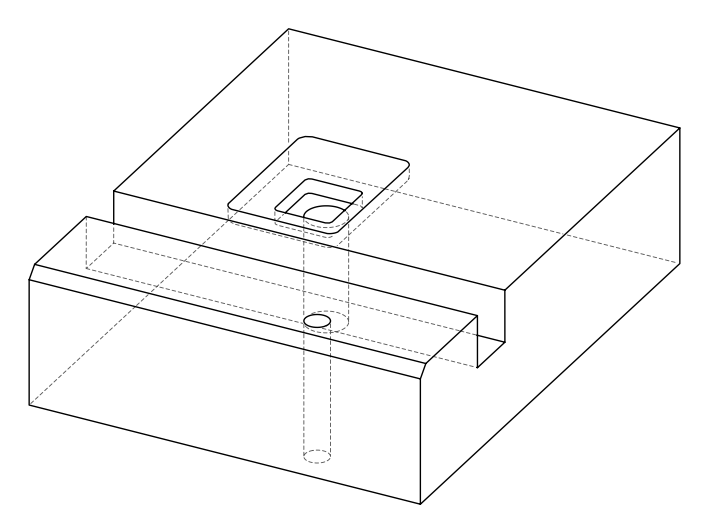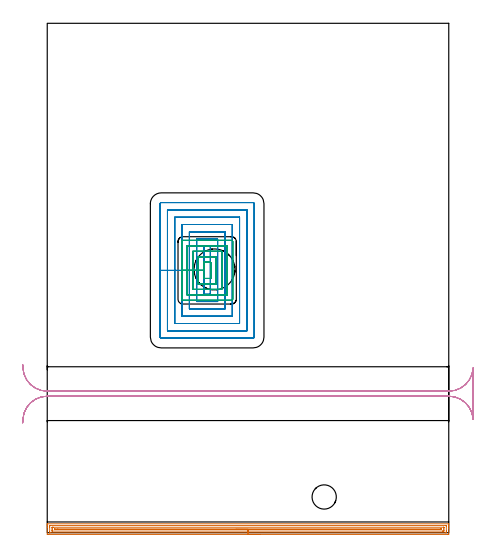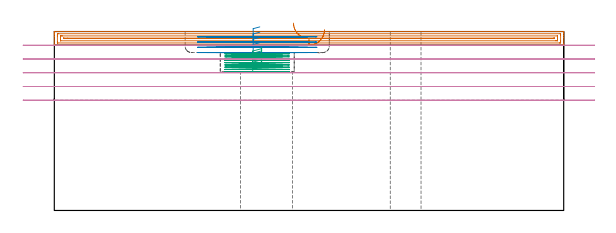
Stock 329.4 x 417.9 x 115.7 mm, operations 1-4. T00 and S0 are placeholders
(PLAN: 10 operations, 9 tool changes, 47.8 min)
(1 AREA_MILL | FG_CHAMFER_SURFACE | UGT0205_001 | 10.7 min | 12754 mm3)
(2 MILL_RECTANGULAR_POCKET | POCKET_RECTANGULAR_STRAIGHT | NXT0201_006 | Follow Part, ap 4, ae 75% | 13.73 min | 158772 mm3)
(3 MILL_RECTANGULAR_POCKET_1 | POCKET_RECTANGULAR_STRAIGHT_1 | UGT0201_124 | Follow Part, ap 1.5, ae 75% | 10.86 min | 32313 mm3)
(4 MILL_RECTANGULAR_SLOT | SLOT_RECTANGULAR | UGT0201_019 | Follow Part, ap 10, ae 75% | 8.37 min | 645345 mm3)
(5 MILL_THROUGH_HOLE_FROM_SOLID_MATERIAL | STEP1HOLE | UGT0201_018 | Circular | 2.49 min | 79131 mm3)
(6 SPOT_DRILL | STEP1HOLE_1 | NXT0321_9005460120000 | 0.05 min | 217 mm3)
(7 DRILL_BLIND_HOLE_INTO_CENTER | STEP1HOLE_1 | NXT0301_023 | 0.04 min | 68 mm3)
(8 GUN_DRILL_THROUGH_HOLE | STEP1HOLE_1 | UGT0307_001 | 0.52 min | 2201 mm3)
(9 SPADE_DRILL_TO_ENLARGE_THROUGH_HOLE | STEP1HOLE_1 | UGT0306_003 | 0.49 min | 11900 mm3)
(10 DRILL_TO_ENLARGE_THROUGH_HOLE | STEP1HOLE_1 | UGT0301_265 | 0.5 min | 21579 mm3)
(TOOL UGT0205_001 | Chamfer Mill 20 x 3 x 45 deg. | D20 FL50 Z2)
(TOOL NXT0201_006 | ENDMILL 16mm [R216.24-16050ICC32P 1620] | D16 R4 FL32 Z4)
(TOOL UGT0201_124 | Carbide End Mill 6.0 | D6 FL15 Z4)
(TOOL UGT0201_019 | End mill 40 mm | D40 FL63 Z6)
(TOOL UGT0201_018 | End mill 30 mm | D30 FL50 Z4)
(TOOL NXT0321_9005460120000 | NC Spot Drill, 142deg, 12mm, Carbide, Uncoated | D12 PA142 FL30 Z2)
(TOOL NXT0301_023 | Carbide Drill 5.2mm [860.1-0520-016A1-MM 2214] | D5.2 PA140 FL28 Z2)
(TOOL UGT0307_001 | Gun Drill 5 mm | D5 PA130 FL24 Z1)
(TOOL UGT0306_003 | Spade Drill 12.5mm | D12.5 PA132 FL10 Z2)
(TOOL UGT0301_265 | Twist Drill 19.9 mm | D19.9 PA118 FL140 Z2)
(OP 1 AREA_MILL)
G17 G21 G94 G90
T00 M6
G54
G17 G0 G90 X174.7 Y-1.5 S1061 M3
G43 Z125.7 H0
Z116.9
G94 G1 X174.662 Z116.028 F250.
X174.548 Z115.163
X174.359 Z114.312
X174.097 Z113.48
X173.763 Z112.674
X173.36 Z111.9
X172.892 Z111.164
X172.36 Z110.472
X171.771 Z109.829
X171.128 Z109.24
X170.436 Z108.708
X169.7 Z108.24
X168.926 Z107.837
X168.12 Z107.503
X167.288 Z107.241
X166.436 Z107.052
X165.572 Z106.938
X164.7 Z106.9
X0.629
X0.189 Y-1.495 Z106.903
X0.01 Y-1.492 Z106.906
X0. Y-1.062 Z107.335
Y4.221 Z112.615
Y5.624 Z114.02
Y5.982 Z114.377
Y6.697 Z115.097
Y6.944 Z115.344
X0.006 Y7.301 Z115.692
X0.009 Y7.305 Z115.695
X0.178 Y7.3 Z115.7
X329.222
X329.391 Y7.305 Z115.695
X329.394 Y7.301 Z115.692
X329.4 Y6.944 Z115.344
Y6.697 Z115.097
Y5.982 Z114.377
Y4.743 Z113.14
Y3.34 Z111.736
Y-0.801 Z107.597
X329.396 Y-1.062 Z107.335
X329.39 Y-1.492 Z106.906
X329.211 Y-1.495 Z106.903
X328.771 Y-1.5 Z106.9
X164.7
Y-0.086 Z108.314
X2.319 Y-0.085 Z108.315
X2.043 Y-0.08 Z108.32
X2.015 Y-0.079 Z108.321
X2.01 Y-0.061 Z108.339
X2.004 Y-0.026 Z108.374
X2.002 Y0.008 Z108.408
X2. Y0.229 Z108.629
Y0.699 Z109.099
Y4.221 Z112.621
Y4.631 Z113.031
X2.003 Y5.101 Z113.501
X2.009 Y5.503 Z113.903
X2.028 Y5.879 Z114.279
X2.417 Y5.884 Z114.284
X2.515 Y5.885 Z114.285
X327.081
X327.357 Y5.88 Z114.28
X327.385 Y5.879 Z114.279
X327.39 Y5.861 Z114.261
X327.396 Y5.826 Z114.226
X327.398 Y5.792 Z114.192
X327.4 Y5.571 Z113.971
Y5.101 Z113.501
Y1.579 Z109.979
Y1.169 Z109.569
X327.397 Y0.699 Z109.099
X327.391 Y0.297 Z108.697
X327.372 Y-0.079 Z108.321
X326.983 Y-0.084 Z108.316
X326.885 Y-0.085 Z108.315
X164.7 Y-0.086 Z108.314
Y1.328 Z109.728
X4.205 Y1.329 Z109.729
X4.12 Y1.33 Z109.73
X4.053 Y1.332 Z109.732
X4.016 Y1.335 Z109.735
X4.01 Y1.378 Z109.778
X4.004 Y1.579 Z109.979
X4.001 Y1.781 Z110.181
X4. Y2.662 Z111.062
Y3.542 Z111.942
X4.004 Y4.221 Z112.621
X4.008 Y4.415 Z112.815
X4.023 Y4.465 Z112.865
X4.078 Y4.467 Z112.867
X4.205 Y4.469 Z112.869
X4.845 Y4.471 Z112.871
X5.099
X325.195
X325.28 Y4.47 Z112.87
X325.347 Y4.468 Z112.868
X325.384 Y4.465 Z112.865
X325.39 Y4.422 Z112.822
X325.396 Y4.221 Z112.621
X325.399 Y4.019 Z112.419
X325.4 Y3.138 Z111.538
Y2.258 Z110.658
X325.396 Y1.579 Z109.979
X325.392 Y1.385 Z109.785
X325.377 Y1.335 Z109.735
X325.322 Y1.333 Z109.733
X325.195 Y1.331 Z109.731
X324.555 Y1.329 Z109.729
X324.301 Y1.328 Z109.728
X164.7
Y2.743 Z111.143
X6.6
X6.281 Y2.744 Z111.144
X6.121 Y2.747 Z111.147
X6.023 Y2.749 Z111.149
X6.01 Y2.792 Z111.192
X6.008 Y2.9 Z111.3
X6.01 Y3.008 Z111.408
X6.023 Y3.05 Z111.45
X6.121 Y3.053 Z111.453
X6.282 Y3.056 Z111.456
X8.676 Y3.057 Z111.457
X322.8
X323.119 Y3.056 Z111.456
X323.279 Y3.053 Z111.453
X323.377 Y3.05 Z111.45
X323.39 Y3.008 Z111.408
X323.392 Y2.9 Z111.3
X323.39 Y2.792 Z111.192
X323.377 Y2.749 Z111.149
X323.279 Y2.746 Z111.146
X323.118 Y2.744 Z111.144
X322.832 Y2.743 Z111.143
X322.512
X164.7
X163.828 Z111.181
X162.964 Z111.295
X162.112 Z111.483
X161.28 Z111.746
X160.474 Z112.08
X159.7 Z112.482
X158.964 Z112.951
X158.272 Z113.482
X157.629 Z114.072
X157.04 Z114.715
X156.508 Z115.407
X156.04 Z116.143
X155.637 Z116.916
X155.303 Z117.722
X155.041 Z118.554
X154.852 Z119.406
X154.738 Z120.271
X154.7 Z121.143
G0 Z125.7
M5
M2
(OP 2 MILL_RECTANGULAR_POCKET)
G17 G21 G94 G90
T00 M6
G54
G17 G0 G90 X132.885 Y234.8 S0 M3
G43 Z125.7 H1
Z118.7
G94 G1 X128.6 Z117.552 F250.
Y215.2 Z112.3
Y195.6 F500.
X133.8
Y234.8
X128.6
Y215.2
X122.6
Y189.6
X139.8
Y240.8
X122.6
Y215.2
X116.6
Y183.6
X145.8
Y246.8
X116.6
Y215.2
X110.6
Y177.6
X151.8
Y252.8
X110.6
Y215.2
X104.6
Y171.6
X157.8
Y258.8
X104.6
Y215.2
X98.6
Y165.6
X163.8
Y264.8
X98.6
Y215.2
X92.6
Y160.5
G3 X93.5 Y159.6 R0.9
G1 X168.9
G3 X169.8 Y160.5 R0.9
G1 Y269.9
G3 X168.9 Y270.8 R0.9
G1 X93.5
G3 X92.6 Y269.9 R0.9
G1 Y215.2
Y214.2
G0 X132.885 Y234.8 Z115.3
G1 X128.6 Z114.152 F250.
Y215.2 Z108.9
Y195.6 F500.
X133.8
Y234.8
X128.6
Y215.2
X122.6
Y189.6
X139.8
Y240.8
X122.6
Y215.2
X116.6
Y183.6
X145.8
Y246.8
X116.6
Y215.2
X110.6
Y177.6
X151.8
Y252.8
X110.6
Y215.2
X104.6
Y171.6
X157.8
Y258.8
X104.6
Y215.2
X98.6
Y165.6
X163.8
Y264.8
X98.6
Y215.2
X92.6
Y160.5
G3 X93.5 Y159.6 R0.9
G1 X168.9
G3 X169.8 Y160.5 R0.9
G1 Y269.9
G3 X168.9 Y270.8 R0.9
G1 X93.5
G3 X92.6 Y269.9 R0.9
G1 Y215.2
Y214.2
G0 X132.885 Y234.8 Z111.9
G1 X128.6 Z110.752 F250.
Y215.2 Z105.5
Y195.6 F500.
X133.8
Y234.8
X128.6
Y215.2
X122.6
Y189.6
X139.8
Y240.8
X122.6
Y215.2
X116.6
Y183.6
X145.8
Y246.8
X116.6
Y215.2
X110.6
Y177.6
X151.8
Y252.8
X110.6
Y215.2
X104.6
Y171.6
X157.8
Y258.8
X104.6
Y215.2
X98.6
Y165.6
X163.8
Y264.8
X98.6
Y215.2
X92.6
Y160.5
G3 X93.5 Y159.6 R0.9
G1 X168.9
G3 X169.8 Y160.5 R0.9
G1 Y269.9
G3 X168.9 Y270.8 R0.9
G1 X93.5
G3 X92.6 Y269.9 R0.9
G1 Y215.2
Y214.2
G0 X132.885 Y234.8 Z108.5
G1 X128.6 Z107.352 F250.
Y215.2 Z102.1
Y195.6 F500.
X133.8
Y234.8
X128.6
Y215.2
X122.6
Y189.6
X139.8
Y240.8
X122.6
Y215.2
X116.6
Y183.6
X145.8
Y246.8
X116.6
Y215.2
X110.6
Y177.6
X151.8
Y252.8
X110.6
Y215.2
X104.6
Y171.6
X157.8
Y258.8
X104.6
Y215.2
X98.6
Y165.6
X163.8
Y264.8
X98.6
Y215.2
X92.6
Y160.5
G3 X93.5 Y159.6 R0.9
G1 X168.9
G3 X169.8 Y160.5 R0.9
G1 Y269.9
G3 X168.9 Y270.8 R0.9
G1 X93.5
G3 X92.6 Y269.9 R0.9
G1 Y215.2
Y214.2
G0 Z125.7
M5
M2
(OP 3 MILL_RECTANGULAR_POCKET_1)
G17 G21 G94 G90
T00 M6
G54
G17 G0 G90 X134.1 Y217.634 S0 M3
G43 Z125.7 H0
Z105.75
G94 G1 Y221.8 Z104.634 F250.
X128.3 Z103.08
Y215.2 Z101.311
Y208.6 F500.
X134.1
Y221.8
X128.3
Y215.2
X123.8
Y204.1
X138.6
Y226.3
X123.8
Y215.2
X119.3
Y199.6
X143.1
Y230.8
X119.3
Y215.2
X114.8
Y195.1
X147.6
Y235.3
X114.8
Y215.2
X110.3
Y191.5
G3 X111.2 Y190.6 R0.9
G1 X151.2
G3 X152.1 Y191.5 R0.9
G1 Y238.9
G3 X151.2 Y239.8 R0.9
G1 X111.2
G3 X110.3 Y238.9 R0.9
G1 Y215.2
Y214.2
G0 X134.1 Y217.634 Z104.311
G1 Y221.8 Z103.195 F250.
X128.3 Z101.641
Y215.2 Z99.872
Y208.6 F500.
X134.1
Y221.8
X128.3
Y215.2
X123.8
Y204.1
X138.6
Y226.3
X123.8
Y215.2
X119.3
Y199.6
X143.1
Y230.8
X119.3
Y215.2
X114.8
Y195.1
X147.6
Y235.3
X114.8
Y215.2
X110.3
Y191.5
G3 X111.2 Y190.6 R0.9
G1 X151.2
G3 X152.1 Y191.5 R0.9
G1 Y238.9
G3 X151.2 Y239.8 R0.9
G1 X111.2
G3 X110.3 Y238.9 R0.9
G1 Y215.2
Y214.2
G0 X134.1 Y217.634 Z102.872
G1 Y221.8 Z101.756 F250.
X128.3 Z100.202
Y215.2 Z98.433
Y208.6 F500.
X134.1
Y221.8
X128.3
Y215.2
X123.8
Y204.1
X138.6
Y226.3
X123.8
Y215.2
X119.3
Y199.6
X143.1
Y230.8
X119.3
Y215.2
X114.8
Y195.1
X147.6
Y235.3
X114.8
Y215.2
X110.3
Y191.5
G3 X111.2 Y190.6 R0.9
G1 X151.2
G3 X152.1 Y191.5 R0.9
G1 Y238.9
G3 X151.2 Y239.8 R0.9
G1 X111.2
G3 X110.3 Y238.9 R0.9
G1 Y215.2
Y214.2
G0 X134.1 Y217.634 Z101.433
G1 Y221.8 Z100.317 F250.
X128.3 Z98.763
Y215.2 Z96.994
Y208.6 F500.
X134.1
Y221.8
X128.3
Y215.2
X123.8
Y204.1
X138.6
Y226.3
X123.8
Y215.2
X119.3
Y199.6
X143.1
Y230.8
X119.3
Y215.2
X114.8
Y195.1
X147.6
Y235.3
X114.8
Y215.2
X110.3
Y191.5
G3 X111.2 Y190.6 R0.9
G1 X151.2
G3 X152.1 Y191.5 R0.9
G1 Y238.9
G3 X151.2 Y239.8 R0.9
G1 X111.2
G3 X110.3 Y238.9 R0.9
G1 Y215.2
Y214.2
G0 X134.1 Y217.634 Z99.994
G1 Y221.8 Z98.878 F250.
X128.3 Z97.324
Y215.2 Z95.556
Y208.6 F500.
X134.1
Y221.8
X128.3
Y215.2
X123.8
Y204.1
X138.6
Y226.3
X123.8
Y215.2
X119.3
Y199.6
X143.1
Y230.8
X119.3
Y215.2
X114.8
Y195.1
X147.6
Y235.3
X114.8
Y215.2
X110.3
Y191.5
G3 X111.2 Y190.6 R0.9
G1 X151.2
G3 X152.1 Y191.5 R0.9
G1 Y238.9
G3 X151.2 Y239.8 R0.9
G1 X111.2
G3 X110.3 Y238.9 R0.9
G1 Y215.2
Y214.2
G0 X134.1 Y217.634 Z98.556
G1 Y221.8 Z97.439 F250.
X128.3 Z95.885
Y215.2 Z94.117
Y208.6 F500.
X134.1
Y221.8
X128.3
Y215.2
X123.8
Y204.1
X138.6
Y226.3
X123.8
Y215.2
X119.3
Y199.6
X143.1
Y230.8
X119.3
Y215.2
X114.8
Y195.1
X147.6
Y235.3
X114.8
Y215.2
X110.3
Y191.5
G3 X111.2 Y190.6 R0.9
G1 X151.2
G3 X152.1 Y191.5 R0.9
G1 Y238.9
G3 X151.2 Y239.8 R0.9
G1 X111.2
G3 X110.3 Y238.9 R0.9
G1 Y215.2
Y214.2
G0 X134.1 Y217.634 Z97.117
G1 Y221.8 Z96. F250.
X128.3 Z94.446
Y215.2 Z92.678
Y208.6 F500.
X134.1
Y221.8
X128.3
Y215.2
X123.8
Y204.1
X138.6
Y226.3
X123.8
Y215.2
X119.3
Y199.6
X143.1
Y230.8
X119.3
Y215.2
X114.8
Y195.1
X147.6
Y235.3
X114.8
Y215.2
X110.3
Y191.5
G3 X111.2 Y190.6 R0.9
G1 X151.2
G3 X152.1 Y191.5 R0.9
G1 Y238.9
G3 X151.2 Y239.8 R0.9
G1 X111.2
G3 X110.3 Y238.9 R0.9
G1 Y215.2
Y214.2
G0 X134.1 Y217.634 Z95.678
G1 Y221.8 Z94.561 F250.
X128.3 Z93.007
Y215.2 Z91.239
Y208.6 F500.
X134.1
Y221.8
X128.3
Y215.2
X123.8
Y204.1
X138.6
Y226.3
X123.8
Y215.2
X119.3
Y199.6
X143.1
Y230.8
X119.3
Y215.2
X114.8
Y195.1
X147.6
Y235.3
X114.8
Y215.2
X110.3
Y191.5
G3 X111.2 Y190.6 R0.9
G1 X151.2
G3 X152.1 Y191.5 R0.9
G1 Y238.9
G3 X151.2 Y239.8 R0.9
G1 X111.2
G3 X110.3 Y238.9 R0.9
G1 Y215.2
Y214.2
G0 X134.1 Y217.634 Z94.239
G1 Y221.8 Z93.123 F250.
X128.3 Z91.568
Y215.2 Z89.8
Y208.6 F500.
X134.1
Y221.8
X128.3
Y215.2
X123.8
Y204.1
X138.6
Y226.3
X123.8
Y215.2
X119.3
Y199.6
X143.1
Y230.8
X119.3
Y215.2
X114.8
Y195.1
X147.6
Y235.3
X114.8
Y215.2
X110.3
Y191.5
G3 X111.2 Y190.6 R0.9
G1 X151.2
G3 X152.1 Y191.5 R0.9
G1 Y238.9
G3 X151.2 Y239.8 R0.9
G1 X111.2
G3 X110.3 Y238.9 R0.9
G1 Y215.2
Y214.2
G0 Z125.7
M5
M2
(OP 4 MILL_RECTANGULAR_SLOT)
G17 G21 G94 G90
T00 M6
G54
G17 G0 G90 X-20.134 Y90.1 S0 M3
G43 Z125.7 H0
Z106.82
G94 G1 X-19.97 Y93.095 F250.
G2 X0. Y112. R20. F500.
G1 X329.4
G2 X349.37 Y93.095 R20.
G1 X349.4
Y135.005
X349.37
G2 X329.4 Y116.1 R20.
G1 X0.
G2 X-19.97 Y135.005 R20.
G1 X-20.134 Y138. F250.
G0 Y90.1 Z97.94
G1 X-19.97 Y93.095
G2 X0. Y112. R20. F500.
G1 X329.4
G2 X349.37 Y93.095 R20.
G1 X349.4
Y135.005
X349.37
G2 X329.4 Y116.1 R20.
G1 X0.
G2 X-19.97 Y135.005 R20.
G1 X-20.134 Y138. F250.
G0 Y90.1 Z89.06
G1 X-19.97 Y93.095
G2 X0. Y112. R20. F500.
G1 X329.4
G2 X349.37 Y93.095 R20.
G1 X349.4
Y135.005
X349.37
G2 X329.4 Y116.1 R20.
G1 X0.
G2 X-19.97 Y135.005 R20.
G1 X-20.134 Y138. F250.
G0 Y90.1 Z80.18
G1 X-19.97 Y93.095
G2 X0. Y112. R20. F500.
G1 X329.4
G2 X349.37 Y93.095 R20.
G1 X349.4
Y135.005
X349.37
G2 X329.4 Y116.1 R20.
G1 X0.
G2 X-19.97 Y135.005 R20.
G1 X-20.134 Y138. F250.
G0 Y90.1 Z71.3
G1 X-19.97 Y93.095
G2 X0. Y112. R20. F500.
G1 X329.4
G2 X349.37 Y93.095 R20.
G1 X349.4
Y135.005
X349.37
G2 X329.4 Y116.1 R20.
G1 X0.
G2 X-19.97 Y135.005 R20.
G1 X-20.134 Y138. F250.
G0 Z125.7
M5
M2
